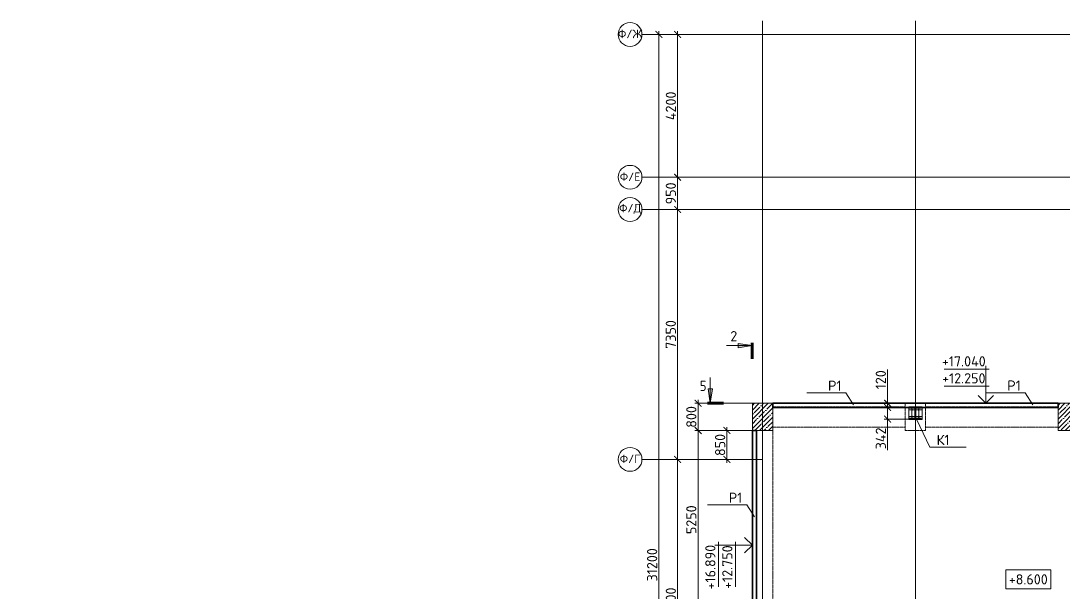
# Model space of a CAD drawing. Header units: millimetres. Extents: x -211396 to 211855, y -4935 to 33986.
# Drawn here: x -21834 to 8850, y 14795 to 31600 of the extents above; entities that cross this region are included whole.
import ezdxf
from ezdxf import colors
from ezdxf.entities.mleader import LeaderData, LeaderLine
from ezdxf.math import Vec2, Vec3

# ---------------------------------------------------------------- set-up
doc = ezdxf.new("R2010")
doc.units = ezdxf.units.MM
doc.linetypes.add('JIS_02_2.0', pattern=[3, 2, -1])
doc.linetypes.add('JIS_08_11', pattern=[12.8, 11, -0.6, 0.6, -0.6])
for name, color, linetype, lineweight in [('НАДПИСИ', 11, 'Continuous', 13), ('ОСЕВАЯ', 50, 'JIS_08_11', 13), ('ОСНОВНАЯ', 213, 'Continuous', 35), ('РАЗМЕРЫ', 141, 'Continuous', 13), ('ШТРИХОВАЯ', 84, 'JIS_02_2.0', 13)]:
    doc.layers.add(name, color=color, linetype=linetype, lineweight=lineweight)
doc.styles.add('_ОСК', font='isocpeur.ttf', dxfattribs={"height": 3})
doc.styles.add('Мой', font='isocpeur.ttf', dxfattribs={"width": 0.9, "height": 300})
doc.styles.add('ОСК', font='isocpeur.ttf')
doc.dimstyles.new('Размеры_общие', dxfattribs={"dimtxt": 3, "dimasz": 2, "dimexe": 1, "dimexo": 0, "dimgap": 0.5, "dimtad": 1, "dimdec": 0, "dimzin": 0, "dimdsep": 46, "dimtxsty": 'ОСК', "dimblk": 'ARCHTICK', "dimcen": 1, "dimdle": 1, "dimclrd": 256, "dimclre": 256, "dimclrt": 256, "dimadec": 0, "dimazin": 0, "dimtfac": 1, "dimtdec": 0, "dimtofl": 0, "dimtmove": 1, "dimatfit": 3, "dimfxl": 1, "dimtolj": 1, "dimtzin": 0, "dimlwd": -1, "dimlwe": -1, "dimarcsym": 0})

# ---------------------------------------------------------------- blocks, each defined once
blk = doc.blocks.new('_ArchTick')
at = {"color": 0, "linetype": 'ByBlock', "const_width": 0.15}
blk.add_lwpolyline([(-0.5, -0.5), (0.5, 0.5)], dxfattribs=at)
blk = doc.blocks.new('*D20')
at = {"layer": 'DEFPOINTS', "color": 0, "transparency": 16777216}
for p in [(141472, 68979), (142522, 68979), (142522, 37779)]:
    blk.add_point(p, dxfattribs=at)
at = {"layer": 'НАДПИСИ', "transparency": 16777216}
for p, q in [((141472, 37679), (141472, 69079)), ((142522, 68979), (141372, 68979)), ((142522, 37779), (141372, 37779))]:
    blk.add_line(p, q, dxfattribs=at)
at = {"layer": 'НАДПИСИ', "transparency": 16777216, "xscale": 200, "yscale": 200, "zscale": 200}
for p, rotation in [((141472, 68979), 90), ((141472, 37779), 270)]:
    blk.add_blockref('_ArchTick', p, dxfattribs=dict(at, rotation=rotation))
at = {"layer": 'НАДПИСИ', "transparency": 16777216, "insert": (141272, 53379), "char_height": 300, "attachment_point": 5, "rotation": 90, "style": '_ОСК'}
blk.add_mtext('\\A1;31200', dxfattribs=at)
blk = doc.blocks.new('*D22')
at = {"layer": 'DEFPOINTS', "color": 0, "transparency": 16777216}
for p in [(142022, 56479), (142522, 56479), (142522, 48079)]:
    blk.add_point(p, dxfattribs=at)
at = {"layer": 'НАДПИСИ', "transparency": 16777216}
for p, q in [((142522, 56479), (141922, 56479)), ((142022, 47979), (142022, 56579)), ((142522, 48079), (141922, 48079))]:
    blk.add_line(p, q, dxfattribs=at)
at = {"layer": 'НАДПИСИ', "transparency": 16777216, "xscale": 200, "yscale": 200, "zscale": 200}
for p, rotation in [((142022, 56479), 90), ((142022, 48079), 270)]:
    blk.add_blockref('_ArchTick', p, dxfattribs=dict(at, rotation=rotation))
at = {"layer": 'НАДПИСИ', "transparency": 16777216, "insert": (141822, 52279), "char_height": 300, "attachment_point": 5, "rotation": 90, "style": '_ОСК'}
blk.add_mtext('\\A1;8400', dxfattribs=at)
blk = doc.blocks.new('*D23')
at = {"layer": 'DEFPOINTS', "color": 0, "transparency": 16777216}
for p in [(142022, 63829), (142522, 63829), (142522, 56479)]:
    blk.add_point(p, dxfattribs=at)
at = {"layer": 'НАДПИСИ', "transparency": 16777216}
for p, q in [((142522, 63829), (141922, 63829)), ((142022, 56379), (142022, 63929)), ((142522, 56479), (141922, 56479))]:
    blk.add_line(p, q, dxfattribs=at)
at = {"layer": 'НАДПИСИ', "transparency": 16777216, "xscale": 200, "yscale": 200, "zscale": 200}
for p, rotation in [((142022, 63829), 90), ((142022, 56479), 270)]:
    blk.add_blockref('_ArchTick', p, dxfattribs=dict(at, rotation=rotation))
at = {"layer": 'НАДПИСИ', "transparency": 16777216, "insert": (141822, 60154), "char_height": 300, "attachment_point": 5, "rotation": 90, "style": '_ОСК'}
blk.add_mtext('\\A1;7350', dxfattribs=at)
blk = doc.blocks.new('*D24')
at = {"layer": 'DEFPOINTS', "color": 0, "transparency": 16777216}
for p in [(142022, 64779), (142522, 64779), (142522, 63829)]:
    blk.add_point(p, dxfattribs=at)
at = {"layer": 'НАДПИСИ', "transparency": 16777216}
for p, q in [((142522, 64779), (141922, 64779)), ((142022, 63729), (142022, 64879)), ((142522, 63829), (141922, 63829))]:
    blk.add_line(p, q, dxfattribs=at)
at = {"layer": 'НАДПИСИ', "transparency": 16777216, "xscale": 200, "yscale": 200, "zscale": 200}
for p, rotation in [((142022, 64779), 90), ((142022, 63829), 270)]:
    blk.add_blockref('_ArchTick', p, dxfattribs=dict(at, rotation=rotation))
at = {"layer": 'НАДПИСИ', "transparency": 16777216, "insert": (141822, 64304), "char_height": 300, "attachment_point": 5, "rotation": 90, "style": '_ОСК'}
blk.add_mtext('\\A1;950', dxfattribs=at)
blk = doc.blocks.new('*D25')
at = {"layer": 'DEFPOINTS', "color": 0, "transparency": 16777216}
for p in [(142022, 68979), (142522, 68979), (142522, 64779)]:
    blk.add_point(p, dxfattribs=at)
at = {"layer": 'НАДПИСИ', "transparency": 16777216}
for p, q in [((142022, 64679), (142022, 69079)), ((142522, 68979), (141922, 68979)), ((142522, 64779), (141922, 64779))]:
    blk.add_line(p, q, dxfattribs=at)
at = {"layer": 'НАДПИСИ', "transparency": 16777216, "xscale": 200, "yscale": 200, "zscale": 200}
for p, rotation in [((142022, 68979), 90), ((142022, 64779), 270)]:
    blk.add_blockref('_ArchTick', p, dxfattribs=dict(at, rotation=rotation))
at = {"layer": 'НАДПИСИ', "transparency": 16777216, "insert": (141822, 66879), "char_height": 300, "attachment_point": 5, "rotation": 90, "style": '_ОСК'}
blk.add_mtext('\\A1;4200', dxfattribs=at)
blk = doc.blocks.new('A$C5615052D')
at = {"layer": 'ОСНОВНАЯ'}
for p, q in [((0, 342), (348, 342)), ((0, 342), (0, 327)), ((0, 327), (146, 327)), ((202, 327), (348, 327)), ((348, 342), (348, 327)), ((0, 15), (146, 15)), ((0, 15), (0, 0)), ((0, 0), (348, 0)), ((169, 304), (169, 38)), ((179, 304), (179, 38)), ((202, 15), (348, 15)), ((348, 15), (348, 0))]:
    blk.add_line(p, q, dxfattribs=at)
for centre, start, end in [((146, 304), 0, 90), ((202, 304), 90, 180), ((146, 38), 270, 0), ((202, 38), 180, 270)]:
    blk.add_arc(centre, 22.7, start, end, dxfattribs=at)
blk = doc.blocks.new('A$C7C1A4A3C')
at = {"layer": 'НАДПИСИ'}
h = blk.add_hatch(color=256, dxfattribs=at)
h.dxf.hatch_style = 1
edge = h.paths.add_edge_path()
edge.add_line((213, 409), (200, 409))
edge.add_line((200, 409), (200, 396))
edge.add_arc((200, 409), 13.5, 270, 360)
edge = h.paths.add_edge_path()
edge.add_arc((200, 409), 13.5, 0, 90)
edge.add_line((200, 423), (200, 409))
edge.add_line((200, 409), (213, 409))
edge = h.paths.add_edge_path()
edge.add_line((200, 409), (200, 423))
edge.add_arc((200, 409), 13.5, 90, 180)
edge.add_line((186, 409), (200, 409))
edge = h.paths.add_edge_path()
edge.add_line((200, 396), (200, 409))
edge.add_line((200, 409), (186, 409))
edge.add_arc((200, 409), 13.5, 180, 270)
h = blk.add_hatch(color=256, dxfattribs=at)
h.dxf.hatch_style = 1
edge = h.paths.add_edge_path()
edge.add_line((413, 409), (400, 409))
edge.add_line((400, 409), (400, 396))
edge.add_arc((400, 409), 13.5, 270, 360)
edge = h.paths.add_edge_path()
edge.add_arc((400, 409), 13.5, 0, 90)
edge.add_line((400, 423), (400, 409))
edge.add_line((400, 409), (413, 409))
edge = h.paths.add_edge_path()
edge.add_line((400, 409), (400, 423))
edge.add_arc((400, 409), 13.5, 90, 180)
edge.add_line((386, 409), (400, 409))
edge = h.paths.add_edge_path()
edge.add_line((400, 396), (400, 409))
edge.add_line((400, 409), (386, 409))
edge.add_arc((400, 409), 13.5, 180, 270)
h = blk.add_hatch(color=256, dxfattribs=at)
h.dxf.hatch_style = 1
edge = h.paths.add_edge_path()
edge.add_line((213, 209), (200, 209))
edge.add_line((200, 209), (200, 196))
edge.add_arc((200, 209), 13.5, 270, 360)
edge = h.paths.add_edge_path()
edge.add_arc((200, 209), 13.5, 0, 90)
edge.add_line((200, 223), (200, 209))
edge.add_line((200, 209), (213, 209))
edge = h.paths.add_edge_path()
edge.add_line((200, 209), (200, 223))
edge.add_arc((200, 209), 13.5, 90, 180)
edge.add_line((186, 209), (200, 209))
edge = h.paths.add_edge_path()
edge.add_line((200, 196), (200, 209))
edge.add_line((200, 209), (186, 209))
edge.add_arc((200, 209), 13.5, 180, 270)
h = blk.add_hatch(color=256, dxfattribs=at)
h.dxf.hatch_style = 1
edge = h.paths.add_edge_path()
edge.add_line((413, 209), (400, 209))
edge.add_line((400, 209), (400, 196))
edge.add_arc((400, 209), 13.5, 270, 360)
edge = h.paths.add_edge_path()
edge.add_arc((400, 209), 13.5, 0, 90)
edge.add_line((400, 223), (400, 209))
edge.add_line((400, 209), (413, 209))
edge = h.paths.add_edge_path()
edge.add_line((400, 209), (400, 223))
edge.add_arc((400, 209), 13.5, 90, 180)
edge.add_line((386, 209), (400, 209))
edge = h.paths.add_edge_path()
edge.add_line((400, 196), (400, 209))
edge.add_line((400, 209), (386, 209))
edge.add_arc((400, 209), 13.5, 180, 270)
for p, q in [((495, 499), (105, 499)), ((105, 119), (105, 499)), ((495, 409), (105, 409)), ((200, 499), (200, 119)), ((400, 499), (400, 119)), ((495, 119), (495, 499)), ((495, 209), (105, 209)), ((495, 119), (105, 119))]:
    blk.add_line(p, q, dxfattribs=at)
for centre in [(200, 409), (400, 409), (200, 209), (400, 209)]:
    blk.add_circle(centre, 13.5, dxfattribs=at)
blk = doc.blocks.new('A$C467D6A69')
at = {"layer": 'НАДПИСИ'}
h = blk.add_hatch(color=256, dxfattribs=at)
h.paths.add_polyline_path([(79, 762), (79, 341), (17, 341)])
h.paths.add_polyline_path([(79, 762), (142, 341), (79, 341)])
at = {"color": 7, "lineweight": 70}
blk.add_line((0, 762), (470, 762), dxfattribs=at)
at = {"layer": 'НАДПИСИ'}
for p, q in [((79, 762), (17, 341)), ((79, 0), (79, 762)), ((79, 762), (142, 341)), ((17, 341), (79, 341)), ((142, 341), (79, 341))]:
    blk.add_line(p, q, dxfattribs=at)
blk = doc.blocks.new('_None')
blk = doc.blocks.new('*D63')
at = {"layer": 'DEFPOINTS', "color": 0, "transparency": 16777216}
for p in [(-1896, 19550), (-300, 19550), (-300, 14300)]:
    blk.add_point(p, dxfattribs=at)
at = {"layer": 'НАДПИСИ', "transparency": 16777216}
for p, q in [((-1896, 14200), (-1896, 19650)), ((-300, 19550), (-1996, 19550)), ((-300, 14300), (-1996, 14300))]:
    blk.add_line(p, q, dxfattribs=at)
at = {"layer": 'НАДПИСИ', "transparency": 16777216, "xscale": 200, "yscale": 200, "zscale": 200}
for p, rotation in [((-1896, 19550), 90), ((-1896, 14300), 270)]:
    blk.add_blockref('_ArchTick', p, dxfattribs=dict(at, rotation=rotation))
at = {"layer": 'НАДПИСИ', "transparency": 16777216, "insert": (-2096, 16925), "char_height": 300, "attachment_point": 5, "rotation": 90, "style": '_ОСК'}
blk.add_mtext('\\A1;5250', dxfattribs=at)
blk = doc.blocks.new('*D64')
at = {"layer": 'DEFPOINTS', "color": 0, "transparency": 16777216}
for p in [(-1896, 20350), (-300, 20350), (-300, 19550)]:
    blk.add_point(p, dxfattribs=at)
at = {"layer": 'НАДПИСИ', "transparency": 16777216}
for p, q in [((-300, 20350), (-1996, 20350)), ((-1896, 19450), (-1896, 20450)), ((-300, 19550), (-1996, 19550))]:
    blk.add_line(p, q, dxfattribs=at)
at = {"layer": 'НАДПИСИ', "transparency": 16777216, "xscale": 200, "yscale": 200, "zscale": 200}
for p, rotation in [((-1896, 20350), 90), ((-1896, 19550), 270)]:
    blk.add_blockref('_ArchTick', p, dxfattribs=dict(at, rotation=rotation))
at = {"layer": 'НАДПИСИ', "transparency": 16777216, "insert": (-2096, 19950), "char_height": 300, "attachment_point": 5, "rotation": 90, "style": '_ОСК'}
blk.add_mtext('\\A1;800', dxfattribs=at)
blk = doc.blocks.new('*D65')
at = {"layer": 'DEFPOINTS', "color": 0, "transparency": 16777216}
for p in [(-1048, 19550), (-300, 19550), (-737, 18700)]:
    blk.add_point(p, dxfattribs=at)
at = {"layer": 'НАДПИСИ', "transparency": 16777216}
for p, q in [((-1048, 18600), (-1048, 19650)), ((-300, 19550), (-1148, 19550)), ((-737, 18700), (-1148, 18700))]:
    blk.add_line(p, q, dxfattribs=at)
at = {"layer": 'НАДПИСИ', "transparency": 16777216, "xscale": 200, "yscale": 200, "zscale": 200}
for p, rotation in [((-1048, 19550), 90), ((-1048, 18700), 270)]:
    blk.add_blockref('_ArchTick', p, dxfattribs=dict(at, rotation=rotation))
at = {"layer": 'НАДПИСИ', "transparency": 16777216, "insert": (-1248, 19125), "char_height": 300, "attachment_point": 5, "rotation": 90, "style": '_ОСК'}
blk.add_mtext('\\A1;850', dxfattribs=at)
blk = doc.blocks.new('*D66')
at = {"layer": 'DEFPOINTS', "color": 0, "transparency": 16777216}
for p in [(3682, 20350), (4000, 20350), (4047, 20230)]:
    blk.add_point(p, dxfattribs=at)
at = {"layer": 'НАДПИСИ', "transparency": 16777216}
for p, q in [((3682, 21348), (3682, 20350)), ((4000, 20350), (3582, 20350)), ((3682, 20130), (3682, 20450)), ((4047, 20230), (3582, 20230))]:
    blk.add_line(p, q, dxfattribs=at)
at = {"layer": 'НАДПИСИ', "transparency": 16777216, "xscale": 200, "yscale": 200, "zscale": 200}
for p, rotation in [((3682, 20350), 90), ((3682, 20230), 270)]:
    blk.add_blockref('_ArchTick', p, dxfattribs=dict(at, rotation=rotation))
at = {"layer": 'НАДПИСИ', "transparency": 16777216, "insert": (3482, 21043), "char_height": 300, "attachment_point": 5, "rotation": 90, "style": '_ОСК'}
blk.add_mtext('\\A1;120', dxfattribs=at)
blk = doc.blocks.new('*D67')
at = {"layer": 'DEFPOINTS', "color": 0, "transparency": 16777216}
for p in [(4047, 20230), (3682, 19888), (4326, 19888)]:
    blk.add_point(p, dxfattribs=at)
at = {"layer": 'НАДПИСИ', "transparency": 16777216}
for p, q in [((3682, 20330), (3682, 19788)), ((4047, 20230), (3582, 20230)), ((4326, 19888), (3582, 19888)), ((3682, 18968), (3682, 19888))]:
    blk.add_line(p, q, dxfattribs=at)
at = {"layer": 'НАДПИСИ', "transparency": 16777216, "xscale": 200, "yscale": 200, "zscale": 200}
for p, rotation in [((3682, 20230), 90), ((3682, 19888), 270)]:
    blk.add_blockref('_ArchTick', p, dxfattribs=dict(at, rotation=rotation))
at = {"layer": 'НАДПИСИ', "transparency": 16777216, "insert": (3482, 19318), "char_height": 300, "attachment_point": 5, "rotation": 90, "style": '_ОСК'}
blk.add_mtext('\\A1;342', dxfattribs=at)
blk = doc.blocks.new('A$C53406C72')
at = {"layer": 'НАДПИСИ'}
for centre in [(350, 35147.2), (350, 30947.2), (350, 29997.2), (350, 22647.2)]:
    blk.add_circle(centre, 350, dxfattribs=at)
at = {"layer": 'ОСЕВАЯ', "linetype": 'JIS_08_11'}
for p, q in [((4250, 700), (4250, 35547.2)), ((8750, 700), (8750, 35547.2)), ((700, 35147.2), (77870, 35147.2)), ((700, 30947.2), (20450, 30947.2)), ((700, 29997.2), (20450, 29997.2)), ((700, 22647.2), (4250, 22647.2))]:
    blk.add_line(p, q, dxfattribs=at)
at = {"layer": 'НАДПИСИ', "char_height": 250, "width": 2000, "attachment_point": 5, "style": 'ОСК'}
for s, insert in [('Ф/Ж', (352.7, 35161.9)), ('Ф/Е', (352.7, 30961.9)), ('Ф/Д', (352.7, 30011.9)), ('Ф/Г', (352.7, 22661.9))]:
    blk.add_mtext(s, dxfattribs=dict(at, insert=insert))
at = {"layer": 'НАДПИСИ'}
for base, p1, p2, picture, middle in [((1200, 35147.2), (2250, 3947.2), (2250, 35147.2), '*D20', (1000, 19547.2)), ((1750, 35147.2), (2250, 30947.2), (2250, 35147.2), '*D25', (1550, 33047.2)), ((1750, 30947.2), (2250, 29997.2), (2250, 30947.2), '*D24', (1550, 30472.2)), ((1750, 29997.2), (2250, 22647.2), (2250, 29997.2), '*D23', (1550, 26322.2)), ((1750, 22647.2), (2250, 14247.2), (2250, 22647.2), '*D22', (1550, 18447.2))]:
    dim = blk.add_linear_dim(base=base, p1=p1, p2=p2, angle=90, dimstyle='Размеры_общие', override={"dimscale": 100, "dimtxsty": '_ОСК'}, dxfattribs=at)
    dim.commit()
    dim.dimension.update_dxf_attribs({"geometry": picture, "text_midpoint": middle, "insert": (-140271.6, -33831.9)})

msp = doc.modelspace()

# ---------------------------------------------------------------- hatches: boundary and pattern name
at = {"layer": 'НАДПИСИ'}
h = msp.add_hatch(dxfattribs=at)
h.set_pattern_fill('ANSI35', color=256, scale=30)
h.set_pattern_definition([(45, (-76621.57, 22766.66), (-134.70384, 134.70384), []), (45, (-76486.87, 22766.66), (-134.70384, 134.70384), [238.125, -47.625, 0, -47.625])])
h.paths.add_polyline_path([(0, 20350), (-300, 20350), (-300, 20230), (-300, 19550), (0, 19550)])
h.paths.add_polyline_path([(300, 20350), (0, 20350), (0, 19550), (300, 19550)])
h = msp.add_hatch(dxfattribs=at)
h.set_pattern_fill('ANSI35', color=256, scale=30)
h.set_pattern_definition([(45, (-67621.57, 22766.66), (-134.70384, 134.70384), []), (45, (-67486.87, 22766.66), (-134.70384, 134.70384), [238.125, -47.625, 0, -47.625])])
h.paths.add_polyline_path([(9000, 20350), (8700, 20350), (8700, 20230), (8700, 19550), (9000, 19550)])
h.paths.add_polyline_path([(9300, 20350), (9000, 20350), (9000, 19550), (9300, 19550)])

# ---------------------------------------------------------------- linework, layer by layer
for p, q in [((-300, 19550), (-300, 20350)), ((-300, 20350), (300, 20350)), ((-300, -400), (-300, 20350)), ((8700, 20350), (-300, 20350)), ((300, 20350), (300, 19550)), ((300, 20350), (8700, 20350)), ((8700, 19550), (8700, 20350)), ((8700, 20350), (9300, 20350)), ((300, 19550), (-300, 19550)), ((9300, 19550), (8700, 19550))]:
    msp.add_line(p, q, dxfattribs=at)
msp.add_lwpolyline([(7162.8, 15452.4), (8482.5, 15452.4), (8482.5, 14890.5), (7162.8, 14890.5)], close=True, dxfattribs=at)
at = {"layer": 'ОСНОВНАЯ'}
for p, q in [((6571.8, 20350), (6343.7, 20578.1)), ((6571.8, 20350), (6799.9, 20578.1)), ((300, 20350), (8700, 20350)), ((300, 20230), (300, 20350)), ((8700, 20230), (8700, 20350)), ((8700, 20230), (300, 20230)), ((-300, 19550), (-300, 400)), ((-180, 19550), (-300, 19550)), ((-180, 400), (-180, 19550)), ((-300, 16177.2), (-528.1, 16405.3)), ((-300, 16177.2), (-528.1, 15949.1))]:
    msp.add_line(p, q, dxfattribs=at)
at = {"layer": 'РАЗМЕРЫ'}
for p, q in [((6671.8, 21350), (5346.8, 21350)), ((6571.8, 20350), (6571.8, 21450)), ((6571.8, 20350), (6571.8, 21450)), ((6571.8, 20350), (6571.8, 21450)), ((6671.8, 20850), (5346.8, 20850)), ((6321.8, 20350), (6821.8, 20350)), ((-1300, 16277.2), (-1300, 14952.2)), ((-800, 16277.2), (-800, 14952.2)), ((-300, 15927.2), (-300, 16427.2)), ((-300, 16177.2), (-1400, 16177.2)), ((-300, 16177.2), (-1400, 16177.2)), ((-300, 16177.2), (-1400, 16177.2))]:
    msp.add_line(p, q, dxfattribs=at)
at = {"layer": 'ШТРИХОВАЯ'}
for p, q in [((4200, 20350), (4200, 19550)), ((4800, 20350), (4800, 19550)), ((300, 20250), (4200, 20250)), ((4800, 20250), (8700, 20250)), ((300, 19650), (4200, 19650)), ((4800, 19650), (8700, 19650)), ((300, 400), (300, 19550)), ((4200, 19550), (4800, 19550))]:
    msp.add_line(p, q, dxfattribs=at)

# ---------------------------------------------------------------- block references
for name, p in [('A$C53406C72', (-4250, -3947.2)), ('A$C7C1A4A3C', (4200, 19750))]:
    msp.add_blockref(name, p)
at = {"rotation": 270}
msp.add_blockref('A$C467D6A69', (-1062.4, 22125.3), dxfattribs=at)
at = {"xscale": -1, "rotation": 180}
msp.add_blockref('A$C467D6A69', (-1618.3, 21112.4), dxfattribs=at)
at = {"layer": 'ОСНОВНАЯ'}
msp.add_blockref('A$C5615052D', (4326, 19888), dxfattribs=at)

# ---------------------------------------------------------------- texts
at = {"layer": 'НАДПИСИ', "char_height": 300}
for s, insert, width, attachment_point, style in [('2', (-947.8, 22174.8), 747.511, 7, 'ОСК'), ('+17.040', (5925.7, 21435.9), 2680.15, 8, 'ОСК'), ('+12.250', (5925.7, 20935.9), 2680.15, 8, 'ОСК'), ('5', (-1847.1, 21012.1), 747.511, 1, 'Мой'), ('+8.600', (7822.6, 15171.5), 1319.707, 5, 'ОСК')]:
    msp.add_mtext(s, dxfattribs=dict(at, insert=insert, width=width, attachment_point=attachment_point, style=style))
at = {"layer": 'НАДПИСИ', "char_height": 300, "width": 2680.15, "attachment_point": 8, "rotation": 90, "style": 'ОСК'}
for s, insert in [('+16.890', (-1385.9, 15531.1)), ('+12.750', (-885.9, 15531.1))]:
    msp.add_mtext(s, dxfattribs=dict(at, insert=insert))

# ---------------------------------------------------------------- dimensions: what is measured, and where the dimension line sits
at = {"layer": 'НАДПИСИ'}
for base, p2, angle, picture, middle in [((3682, 20350), (3999.7, 20350), 90, '*D66', (3686, 21043)), ((3682, 19888), (4326, 19888), 270, '*D67', (3391.4, 19318.4))]:
    dim = msp.add_linear_dim(base=base, p1=(4047, 20230), p2=p2, angle=angle, dimstyle='Размеры_общие', override={"dimscale": 100, "dimtxsty": '_ОСК'}, dxfattribs=at)
    dim.commit()
    dim.dimension.update_dxf_attribs({"geometry": picture, "text_midpoint": middle, "dimtype": 160})
for base, p1, p2, picture, middle in [((-1895.7, 20350), (-300, 19550), (-300, 20350), '*D64', (-2095.7, 19950)), ((-1895.7, 19550), (-300, 14300), (-300, 19550), '*D63', (-2095.7, 16925)), ((-1047.8, 19550), (-736.5, 18700), (-300, 19550), '*D65', (-1247.8, 19125))]:
    dim = msp.add_linear_dim(base=base, p1=p1, p2=p2, angle=90, dimstyle='Размеры_общие', override={"dimscale": 100, "dimtxsty": '_ОСК'}, dxfattribs=at)
    dim.commit()
    dim.dimension.update_dxf_attribs({"geometry": picture, "text_midpoint": middle})

# ---------------------------------------------------------------- leaders
ml = msp.add_multileader_mtext('Standard', dxfattribs=at)
ml.set_content(' СВ1     ', color=256, style='ОСК')
ml.set_leader_properties(color=256, linetype='ByLayer', lineweight=-1)
ml.set_arrow_properties(name='NONE')
ml.build(insert=Vec2(0, 0))
ml.multileader.update_dxf_attribs({"has_dogleg": 0, "text_left_attachment_type": 6, "text_right_attachment_type": 6, "dogleg_length": 0, "arrow_head_size": 150, "scale": 100})
ctx = ml.context
ctx.base_point, ctx.scale, ctx.char_height, ctx.arrow_head_size, ctx.landing_gap_size, ctx.plane_origin = Vec3(30447.8, 30304), 100, 300, 150, 200, Vec3(31696.7, 31650.7)
ctx.left_attachment, ctx.right_attachment, ctx.text_align_type = 6, 6, 2
notes = []
notes.append((ctx, [(1, (1, 1, 0), (30447.8, 30304), (1, 0), 0, [(3, [(30183, 31309)], 0, [])])]))
ctx.mtext.insert, ctx.mtext.width, ctx.mtext.alignment, ctx.mtext.flow_direction = Vec3(31397.8, 30664), 2427.94, 3, 5
ml = msp.add_multileader_mtext('Standard', dxfattribs=at)
ml.set_content('12\\Pл. 4', color=256, style='ОСК')
ml.set_leader_properties(color=256, linetype='ByLayer', lineweight=-1)
ml.set_arrow_properties(name='NONE')
ml.build(insert=Vec2(0, 0))
ml.multileader.update_dxf_attribs({"has_dogleg": 0, "text_left_attachment_type": 6, "text_right_attachment_type": 6, "dogleg_length": 0, "arrow_head_size": 150, "scale": 100})
ctx = ml.context
ctx.base_point, ctx.scale, ctx.char_height, ctx.arrow_head_size, ctx.landing_gap_size, ctx.plane_origin = Vec3(13766.8, 24627.3), 100, 300, 150, 200, Vec3(13130.9, 25145.4)
ctx.left_attachment, ctx.right_attachment, ctx.text_align_type = 6, 6, 1
notes.append((ctx, [(0, (1, 1, 0), (14826.8, 24627.3), (-1, 0), 0, [(3, [(15358.6, 25321.7)], 0, [])])]))
ctx.mtext.insert, ctx.mtext.width, ctx.mtext.alignment, ctx.mtext.flow_direction = Vec3(14296.8, 24987.3), 934.964, 2, 5
ml = msp.add_multileader_mtext('Standard', dxfattribs=at)
ml.set_content('Р1     ', color=256, style='ОСК')
ml.set_leader_properties(color=256, linetype='ByLayer', lineweight=-1)
ml.set_arrow_properties(name='NONE')
ml.build(insert=Vec2(0, 0))
ml.multileader.update_dxf_attribs({"has_dogleg": 0, "text_left_attachment_type": 6, "text_right_attachment_type": 6, "dogleg_length": 0, "arrow_head_size": 150, "scale": 100})
ctx = ml.context
ctx.base_point, ctx.scale, ctx.char_height, ctx.arrow_head_size, ctx.landing_gap_size, ctx.plane_origin = Vec3(1727.2, 20657.6), 100, 300, 150, 200, Vec3(1326.3, 22004.2)
ctx.left_attachment, ctx.right_attachment = 6, 6
notes.append((ctx, [(0, (1, 1, 0), (2457.2, 20657.6), (-1, 0), 0, [(3, [(2681.4, 20300.6)], 0, [])])]))
ctx.mtext.insert, ctx.mtext.width, ctx.mtext.flow_direction = Vec3(1927.2, 21017.6), 350.403, 5
ml = msp.add_multileader_mtext('Standard', dxfattribs=at)
ml.set_content('Р1     ', color=256, style='ОСК')
ml.set_leader_properties(color=256, linetype='ByLayer', lineweight=-1)
ml.set_arrow_properties(name='NONE')
ml.build(insert=Vec2(0, 0))
ml.multileader.update_dxf_attribs({"has_dogleg": 0, "text_left_attachment_type": 6, "text_right_attachment_type": 6, "dogleg_length": 0, "arrow_head_size": 150, "scale": 100})
ctx = ml.context
ctx.base_point, ctx.scale, ctx.char_height, ctx.arrow_head_size, ctx.landing_gap_size, ctx.plane_origin = Vec3(7003.7, 20661.3), 100, 300, 150, 200, Vec3(6602.8, 22008)
ctx.left_attachment, ctx.right_attachment = 6, 6
notes.append((ctx, [(0, (1, 1, 0), (7733.7, 20661.3), (-1, 0), 0, [(3, [(7957.9, 20304.4)], 0, [])])]))
ctx.mtext.insert, ctx.mtext.width, ctx.mtext.flow_direction = Vec3(7203.7, 21021.3), 350.403, 5
ml = msp.add_multileader_mtext('Standard', dxfattribs=at)
ml.set_content('К1    ', color=256, style='ОСК')
ml.set_leader_properties(color=256, linetype='ByLayer', lineweight=-1)
ml.set_arrow_properties(name='NONE')
ml.build(insert=Vec2(0, 0))
ml.multileader.update_dxf_attribs({"has_dogleg": 0, "text_left_attachment_type": 6, "text_right_attachment_type": 6, "dogleg_length": 0, "arrow_head_size": 150, "scale": 100})
ctx = ml.context
ctx.base_point, ctx.scale, ctx.char_height, ctx.arrow_head_size, ctx.landing_gap_size, ctx.plane_origin = Vec3(4924.8, 19064.3), 100, 300, 150, 200, Vec3(4523.9, 17717.6)
ctx.left_attachment, ctx.right_attachment = 6, 6
notes.append((ctx, [(1, (1, 1, 0), (4924.8, 19064.3), (1, 0), 0, [(3, [(4531.8, 19888)], 0, [])])]))
ctx.mtext.insert, ctx.mtext.width, ctx.mtext.flow_direction = Vec3(5124.8, 19424.3), 350.403, 5
ml = msp.add_multileader_mtext('Standard', dxfattribs=at)
ml.set_content('Р1     ', color=256, style='ОСК')
ml.set_leader_properties(color=256, linetype='ByLayer', lineweight=-1)
ml.set_arrow_properties(name='NONE')
ml.build(insert=Vec2(0, 0))
ml.multileader.update_dxf_attribs({"has_dogleg": 0, "text_left_attachment_type": 6, "text_right_attachment_type": 6, "dogleg_length": 0, "arrow_head_size": 150, "scale": 100})
ctx = ml.context
ctx.base_point, ctx.scale, ctx.char_height, ctx.arrow_head_size, ctx.landing_gap_size, ctx.plane_origin = Vec3(-1193.6, 17362.6), 100, 300, 150, 200, Vec3(-1594.5, 18709.2)
ctx.left_attachment, ctx.right_attachment = 6, 6
notes.append((ctx, [(0, (1, 1, 0), (-463.6, 17362.6), (-1, 0), 0, [(3, [(-239.4, 17005.6)], 0, [])])]))
ctx.mtext.insert, ctx.mtext.width, ctx.mtext.flow_direction = Vec3(-993.6, 17722.6), 350.403, 5
for ctx, leaders in notes:
    for number, flags, end, landing, length, lines in leaders:
        leader = LeaderData()
        leader.index, (leader.has_last_leader_line, leader.has_dogleg_vector, leader.attachment_direction) = number, flags
        leader.last_leader_point, leader.dogleg_vector, leader.dogleg_length = Vec3(end), Vec3(landing), length
        for number, points, colour, breaks in lines:
            line = LeaderLine()
            line.index, line.vertices, line.color, line.breaks = number, Vec3.list(points), colors.encode_raw_color(colour), breaks
            leader.lines.append(line)
        ctx.leaders.append(leader)

doc.saveas('drawing.dxf')
